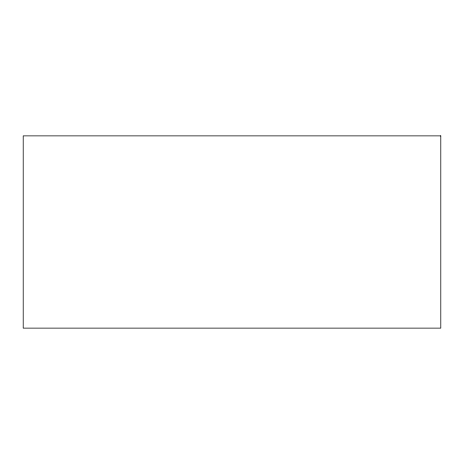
<?xml version="1.0" encoding="UTF-8"?>
<svg xmlns="http://www.w3.org/2000/svg" width="464" height="464" viewBox="0 0 464 464"><rect width="100%" height="100%" fill="white"/><g stroke="black" fill="none" stroke-linecap="round" stroke-linejoin="round"><path stroke-width="0.7" d="M440.8 135.877L23.2 135.877L23.2 328.123L440.8 328.123L440.8 135.877"/></g></svg>
